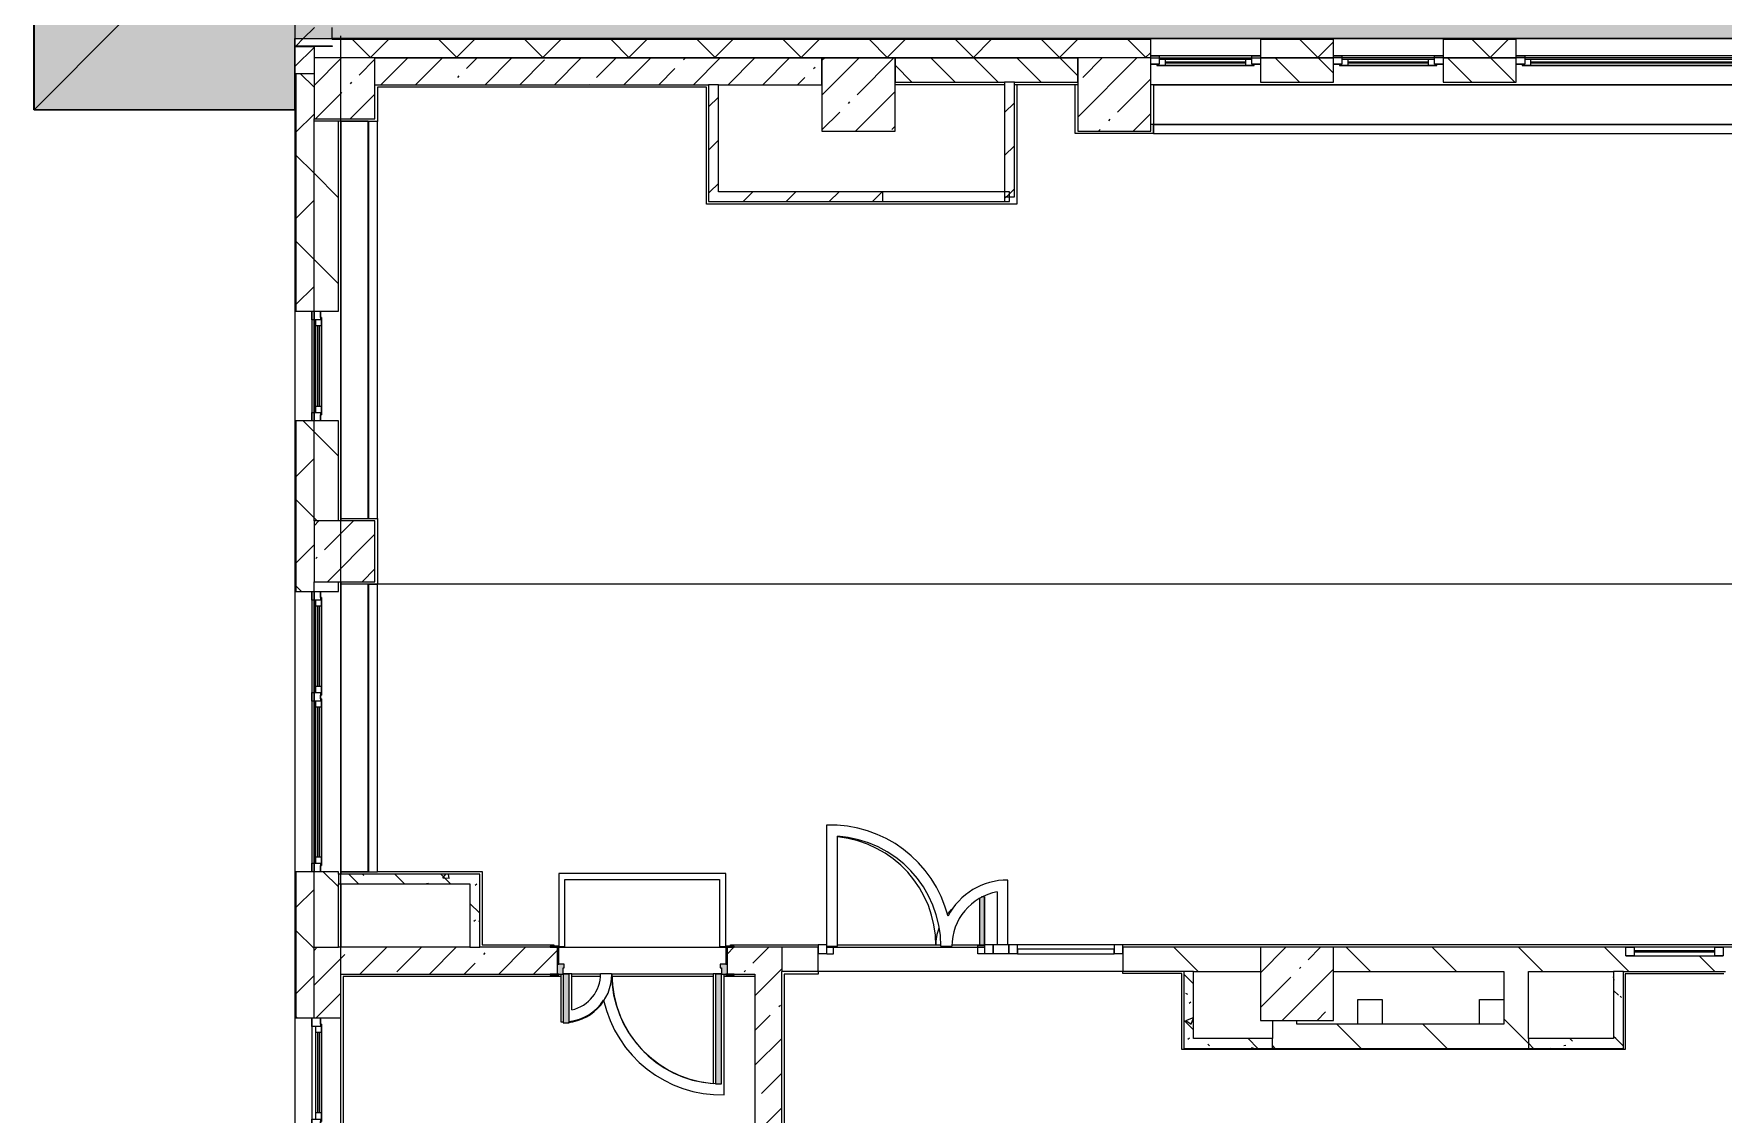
# Model space of a CAD drawing. Header units: millimetres. Extents: x 35111 to 235598, y -8553 to 29000.
# Drawn here: x 106176 to 120048, y 6530 to 15398 of the extents above; entities that cross this region are included whole.
import ezdxf

# ---------------------------------------------------------------- set-up
doc = ezdxf.new("R2010")
doc.units = ezdxf.units.MM
for name, color, linetype, lineweight in [('A-DETL-1', 7, 'Continuous', 5), ('A-GENM-2', 7, 'Continuous', 5), ('A-GLAZ-2', 7, 'Continuous', 5), ('A-GLAZ-CURT-3', 7, 'Continuous', 5), ('A-GLAZ-CWMG-3', 7, 'Continuous', 5), ('A-WALL', 7, 'Continuous', 9), ('A-WALL-2', 7, 'Continuous', 5), ('I-WALL-3', 7, 'Continuous', 5), ('S-COLS-1', 7, 'Continuous', 5), ('Оси', 7, 'Continuous', 9)]:
    doc.layers.add(name, color=color, linetype=linetype, lineweight=lineweight)
doc.layers.add('A-DETL-GENF-3', color=7, linetype='Continuous', lineweight=9, true_color=0xc0c0c0, transparency=0.4)
for name, color, linetype, lineweight, true_color in [('A-DETL-GENF-4', 7, 'Continuous', 5, 0xaaaaaa), ('A-DOOR-2', 7, 'Continuous', 5, 0xaaaaaa), ('A-DOOR-3', 7, 'Continuous', 5, 0xe2e2e2), ('A-DOOR-FRAM-2', 7, 'Continuous', 5, 0xe2e2e2), ('A-DOOR-FRAM-3', 7, 'Continuous', 5, 0xaaaaaa), ('A-FLOR-2', 7, 'Continuous', 5, 0xaaaaaa), ('A-GENM-3', 7, 'Continuous', 5, 0x737373), ('A-WALL-3', 7, 'Continuous', 5, 0x737373), ('I-WALL-2', 7, 'Continuous', 5, 0x737373), ('I-WALL-4', 7, 'Continuous', 5, 0x787878)]:
    doc.layers.add(name, color=color, linetype=linetype, lineweight=lineweight, true_color=true_color)
pattern_1 = [(135, (108587.53, 0), (-353.553, -353.553), [])]
pattern_2 = [(45, (108587.53, 0), (-353.5534, 353.5534), []), (135, (108587.53, 0), (-353.5534, -353.5534), [])]
pattern_3 = [(45, (108587.53, 0), (-285.123, 285.123), []), (45, (108872.65, 0), (-285.123, 285.123), [504.031, -100.806, 16.764, -84.042])]
pattern_4 = [(135, (108587.53, 0), (-377.17, -377.17), [533.4, -88.9, 17.78, -88.9]), (135, (108587.53, 376.94), (-377.17, -377.17), []), (50, (108587.53, 0), (637.645, -55.787), [66.675, -733.425]), (355, (108587.5, 0), (-123.35, 668.7), [53.34, -586.74]), (100.451, (108640.66, -4.65), (514.3, 612.908), [56.665, -623.315]), (46.184, (108587.5, 177.8), (948.776, -147.15), [100.01, -1100.14]), (96.636, (108666.6, 165.5), (830.91, 865.997), [85, -934.97]), (351.184, (108587.5, 177.8), (830.92, 865.99), [80.01, -880.11]), (21, (108676.43, 133.35), (530.65, -357.928), [66.675, -733.425]), (326, (108676.4, 133.35), (216.308, 644.66), [53.34, -586.74]), (71.451, (108720.65, 103.5), (746.96, 286.724), [56.665, -623.315]), (37.5, (108587.53, 0), (10.8105, 295.9426), [16.764, -562.864, 16.764, -578.866, -588.962]), (37.5, (108587.53, 0), (10.8105, 295.9426), [-1175.258, 16.764, -572.198]), (7.5, (108587.53, 0), (233.869, 350.632), [16.764, -322.834, 16.764, -549.529, -224.472]), (7.5, (108587.53, 0), (233.869, 350.632), [-905.891, 16.764, -207.708]), (327.5, (108389.28, 0), (474.568, -20.0513), [16.764, -205.486, 16.764, -676.656, -920.115]), (327.5, (108389.28, 0), (474.568, -20.0513), [-915.67, 16.764, -903.351]), (317.5, (108300.4, 0), (518.452, 88.993), [16.764, -272.161, 16.764, -443.738, -653.415]), (317.5, (108300.4, 0), (518.452, 88.993), [-749.427, 16.764, -636.65])]
pattern_5 = [(45, (108587.53, 0), (-176.7767, 176.7767), [])]

# ---------------------------------------------------------------- blocks, each defined once
blk = doc.blocks.new('парапет1 - парапет-18629556-3_9_2_птичка')
at = {"layer": 'A-GENM-2'}
for p, q in [((-2411, 14773), (-2411, 27400)), ((-268, 14773), (-2411, 14773))]:
    blk.add_line(p, q, dxfattribs=at)
at = {"layer": 'A-GENM-3'}
for p, q in [((-2409, 14775), (-1702, 15482)), ((-268, 15482), (-268, 14775))]:
    blk.add_line(p, q, dxfattribs=at)
blk = doc.blocks.new('BSC_Колонна _Прямоугольная - 500х500-V226-3_9_2_птичка')
at = {"layer": 'S-COLS-1'}
h = blk.add_hatch(dxfattribs=at)
h.set_pattern_fill('FP_122', color=256, style=0, pattern_type=2)
h.set_pattern_definition([(45, (-140, -14950), (-285.123, 285.123), []), (45, (145.12, -14950), (-285.123, 285.123), [504.031, -100.806, 16.764, -84.042])])
h.paths.add_polyline_path([(-250, -250), (250, -250), (250, 250), (-250, 250)])
for p, q in [((250, 250), (-250, 250)), ((-250, 250), (-250, -250)), ((250, -250), (250, 250)), ((-250, -250), (250, -250))]:
    blk.add_line(p, q, dxfattribs=at)
blk = doc.blocks.new('120_Окно_СКБ_1Ст - 120_Окно_СКБ_1Ст 900х2500_h_-20664874-3_9_2_птичка')
at = {"layer": 'A-GLAZ-2'}
for p, q in [((-450, -127), (-450, -57)), ((-450, -57), (-380, -57)), ((450, -57), (-450, -57)), ((-380, -127), (-450, -127)), ((-450, -127), (-400, -127)), ((-380, -127), (-400, -127)), ((-400, -127), (-400, -137)), ((-400, -137), (400, -137)), ((400, -137), (-400, -137)), ((-380, -57), (-380, -127)), ((380, -87), (-380, -87)), ((-380, -87), (-380, -127)), ((-330, -137), (-330, -87)), ((-330, -107), (330, -107)), ((330, -117), (-330, -117)), ((330, -137), (330, -87)), ((380, -127), (380, -57)), ((380, -57), (450, -57)), ((380, -127), (380, -87)), ((450, -127), (380, -127)), ((400, -127), (380, -127)), ((400, -127), (450, -127)), ((400, -137), (400, -127)), ((450, -57), (450, -127))]:
    blk.add_line(p, q, dxfattribs=at)
blk = doc.blocks.new('120_Окно_СКБ_2Ст - 120_Окно_СКБ_2Ст 2100х2400 _мал створка справа_-22446225-3_9_2_птичка')
at = {"layer": 'A-GLAZ-2'}
for p, q in [((-1050, -127), (-1050, -57)), ((-1050, -57), (-980, -57)), ((1050, -57), (-1050, -57)), ((-980, -127), (-1050, -127)), ((-1050, -127), (-1000, -127)), ((-980, -127), (-1000, -127)), ((-1000, -127), (-1000, -137)), ((-1000, -137), (170, -137)), ((170, -137), (-1000, -137)), ((-980, -57), (-980, -127)), ((150, -87), (-980, -87)), ((-980, -87), (-980, -127)), ((-930, -137), (-930, -87)), ((-930, -107), (100, -107)), ((100, -117), (-930, -117)), ((100, -137), (100, -87)), ((150, -127), (150, -57)), ((150, -57), (220, -57)), ((150, -127), (150, -87)), ((220, -127), (150, -127)), ((170, -127), (150, -127)), ((170, -127), (200, -127)), ((170, -137), (170, -127)), ((220, -127), (200, -127)), ((200, -127), (200, -137)), ((200, -137), (1000, -137)), ((1000, -137), (200, -137)), ((220, -57), (220, -127)), ((980, -87), (220, -87)), ((220, -87), (220, -127)), ((270, -137), (270, -87)), ((270, -107), (930, -107)), ((930, -117), (270, -117)), ((930, -137), (930, -87)), ((980, -127), (980, -57)), ((980, -57), (1050, -57)), ((980, -127), (980, -87)), ((1050, -127), (980, -127)), ((1000, -127), (980, -127)), ((1000, -127), (1050, -127)), ((1000, -137), (1000, -127)), ((1050, -57), (1050, -127))]:
    blk.add_line(p, q, dxfattribs=at)
blk = doc.blocks.new('120_Окно_СКБ_2Ст - 120_Окно_СКБ_2Ст 2300х2500 _мал створка справа_-22272277-3_9_2_птичка')
at = {"layer": 'A-GLAZ-2'}
for p, q in [((-1150, -127), (-1150, -57)), ((-1150, -57), (-1080, -57)), ((1150, -57), (-1150, -57)), ((-1080, -127), (-1150, -127)), ((-1150, -127), (-1100, -127)), ((-1080, -127), (-1100, -127)), ((-1100, -127), (-1100, -137)), ((-1100, -137), (270, -137)), ((270, -137), (-1100, -137)), ((-1080, -57), (-1080, -127)), ((250, -87), (-1080, -87)), ((-1080, -87), (-1080, -127)), ((-1030, -137), (-1030, -87)), ((-1030, -107), (200, -107)), ((200, -117), (-1030, -117)), ((200, -137), (200, -87)), ((250, -127), (250, -57)), ((250, -57), (320, -57)), ((250, -127), (250, -87)), ((320, -127), (250, -127)), ((270, -127), (250, -127)), ((270, -127), (300, -127)), ((270, -137), (270, -127)), ((320, -127), (300, -127)), ((300, -127), (300, -137)), ((300, -137), (1100, -137)), ((1100, -137), (300, -137)), ((320, -57), (320, -127)), ((1080, -87), (320, -87)), ((320, -87), (320, -127)), ((370, -137), (370, -87)), ((370, -107), (1030, -107)), ((1030, -117), (370, -117)), ((1030, -137), (1030, -87)), ((1080, -127), (1080, -57)), ((1080, -57), (1150, -57)), ((1080, -127), (1080, -87)), ((1150, -127), (1080, -127)), ((1100, -127), (1080, -127)), ((1100, -127), (1150, -127)), ((1100, -137), (1100, -127)), ((1150, -57), (1150, -127))]:
    blk.add_line(p, q, dxfattribs=at)
blk = doc.blocks.new('110_Дверь_СКБ_2Ст - Д-1 Лестничная клетка EIS60-24280000-3_9_2_птичка')
at = {"layer": 'A-DOOR-3'}
for points in [[(-637.5, 1010), (-637.5, 110), (-587.5, 110), (-587.5, 1010)], [(612.5, 510), (612.5, 110), (662.5, 110), (662.5, 510)], [(712.5, 30), (697.5, 30), (697.5, -110), (712.5, -110)]]:
    blk.add_hatch(color=256, dxfattribs=at).paths.add_polyline_path(points)
h = blk.add_hatch(color=256, dxfattribs=at)
h.paths.add_polyline_path([(712.5, 110), (662.5, 110), (662.5, 60), (652.5, 60), (652.5, 30), (712.5, 30), (712.5, 39.7)])
h.paths.add_polyline_path([(-687.5, 110), (-687.5, 30), (-627.5, 30), (-627.5, 60), (-637.5, 60), (-637.5, 110)])
at = {"layer": 'A-DOOR-FRAM-2'}
for points in [[(-742.5, 118), (-742.5, 110), (-672.5, 110), (-672.5, 118)], [(-672.5, 30), (-687.5, 30), (-687.5, -110), (-672.5, -110)], [(767.5, 118), (697.5, 118), (697.5, 110), (767.5, 110)], [(-672.5, -110), (-742.5, -110), (-742.5, -118), (-672.5, -118)], [(697.5, -110), (697.5, -118), (767.5, -118), (767.5, -110)]]:
    blk.add_hatch(color=256, dxfattribs=at).paths.add_polyline_path(points)
at = {"layer": 'A-DOOR-2'}
for p, q in [((-637.5, 1010), (-637.5, 110)), ((-587.5, 1010), (-637.5, 1010)), ((-587.5, 110), (-587.5, 1010)), ((662.5, 510), (612.5, 510)), ((612.5, 510), (612.5, 110)), ((662.5, 110), (662.5, 510)), ((-637.5, 110), (-587.5, 110)), ((612.5, 110), (662.5, 110))]:
    blk.add_line(p, q, dxfattribs=at)
for centre, radius, start, end in [((-637.5, 110), 900, 0, 90), ((662.5, 110), 400, 90, 180)]:
    blk.add_arc(centre, radius, start, end, dxfattribs=at)
at = {"layer": 'A-DOOR-FRAM-3'}
for p, q in [((-672.5, 118), (-742.5, 118)), ((-742.5, 118), (-742.5, 110)), ((-742.5, 110), (-672.5, 110)), ((-637.5, 110), (-687.5, 110)), ((-687.5, 110), (-687.5, 30)), ((-687.5, 30), (-627.5, 30)), ((-672.5, 30), (-687.5, 30)), ((-687.5, 30), (-687.5, -110)), ((-672.5, 110), (-672.5, 118)), ((-672.5, -110), (-672.5, 30)), ((-637.5, 60), (-637.5, 110)), ((-627.5, 60), (-637.5, 60)), ((-627.5, 30), (-627.5, 60)), ((662.5, 60), (652.5, 60)), ((652.5, 60), (652.5, 30)), ((652.5, 30), (712.5, 30)), ((662.5, 110), (662.5, 60)), ((712.5, 110), (662.5, 110)), ((767.5, 118), (697.5, 118)), ((697.5, 118), (697.5, 110)), ((697.5, 110), (767.5, 110)), ((712.5, 30), (697.5, 30)), ((697.5, 30), (697.5, -110)), ((712.5, 30), (712.5, 110)), ((712.5, -110), (712.5, 30)), ((767.5, 110), (767.5, 118)), ((-672.5, -110), (-742.5, -110)), ((-742.5, -110), (-742.5, -118)), ((-742.5, -118), (-672.5, -118)), ((-687.5, -110), (-672.5, -110)), ((-672.5, -118), (-672.5, -110)), ((697.5, -110), (712.5, -110)), ((767.5, -110), (697.5, -110)), ((697.5, -110), (697.5, -118)), ((697.5, -118), (767.5, -118)), ((767.5, -118), (767.5, -110))]:
    blk.add_line(p, q, dxfattribs=at)
blk = doc.blocks.new('120_Окно_СКБ_2Ст - 120_Окно_СКБ_2Ст 3100х2500 _мал_створка слева_ 2-V252-3_9_2_птичка')
at = {"layer": 'A-GLAZ-2'}
for p, q in [((-1550, -127), (-1550, -57)), ((-1550, -57), (-1480, -57)), ((1550, -57), (-1550, -57)), ((-1480, -127), (-1550, -127)), ((-1550, -127), (-1500, -127)), ((-1480, -127), (-1500, -127)), ((-1500, -127), (-1500, -137)), ((-1500, -137), (670, -137)), ((670, -137), (-1500, -137)), ((-1480, -57), (-1480, -127)), ((650, -87), (-1480, -87)), ((-1480, -87), (-1480, -127)), ((-1430, -137), (-1430, -87)), ((-1430, -107), (600, -107)), ((600, -117), (-1430, -117)), ((600, -137), (600, -87)), ((650, -127), (650, -57)), ((650, -57), (720, -57)), ((650, -127), (650, -87)), ((720, -127), (650, -127)), ((670, -127), (650, -127)), ((670, -127), (700, -127)), ((670, -137), (670, -127)), ((720, -127), (700, -127)), ((700, -127), (700, -137)), ((700, -137), (1500, -137)), ((1500, -137), (700, -137)), ((720, -57), (720, -127)), ((1480, -87), (720, -87)), ((720, -87), (720, -127)), ((770, -137), (770, -87)), ((770, -107), (1430, -107)), ((1430, -117), (770, -117)), ((1430, -137), (1430, -87)), ((1480, -127), (1480, -57)), ((1480, -57), (1550, -57)), ((1480, -127), (1480, -87)), ((1550, -127), (1480, -127)), ((1500, -127), (1480, -127)), ((1500, -127), (1550, -127)), ((1500, -137), (1500, -127)), ((1550, -57), (1550, -127))]:
    blk.add_line(p, q, dxfattribs=at)
blk = doc.blocks.new('BSC_Колонна _Прямоугольная - 600х600-V309-3_9_2_птичка')
at = {"layer": 'S-COLS-1'}
h = blk.add_hatch(dxfattribs=at)
h.set_pattern_fill('FP_162', color=256, style=0, pattern_type=2)
h.set_pattern_definition([(45, (-7960, -7600), (-285.123, 285.123), []), (45, (-7674.88, -7600), (-285.123, 285.123), [504.031, -100.806, 16.764, -84.042])])
h.paths.add_polyline_path([(-300, -300), (300, -300), (300, 300), (-300, 300)])
for p, q in [((300, 300), (-300, 300)), ((-300, 300), (-300, -300)), ((300, -300), (300, 300)), ((-300, -300), (300, -300))]:
    blk.add_line(p, q, dxfattribs=at)
blk = doc.blocks.new('120_Окно_СКБ_1Ст - 120_Окно_СКБ_1Ст_900х2500_h_-20705657-3_9_2_птичка')
at = {"layer": 'A-GLAZ-2'}
for p, q in [((-450, -127), (-450, -57)), ((-450, -57), (-380, -57)), ((450, -57), (-450, -57)), ((-380, -127), (-450, -127)), ((-450, -127), (-400, -127)), ((-380, -127), (-400, -127)), ((-400, -127), (-400, -137)), ((-400, -137), (400, -137)), ((400, -137), (-400, -137)), ((-380, -57), (-380, -127)), ((380, -87), (-380, -87)), ((-380, -87), (-380, -127)), ((-330, -137), (-330, -87)), ((-330, -107), (330, -107)), ((330, -117), (-330, -117)), ((330, -137), (330, -87)), ((380, -127), (380, -57)), ((380, -57), (450, -57)), ((380, -127), (380, -87)), ((450, -127), (380, -127)), ((400, -127), (380, -127)), ((400, -127), (450, -127)), ((400, -137), (400, -127)), ((450, -57), (450, -127))]:
    blk.add_line(p, q, dxfattribs=at)
blk = doc.blocks.new('BSC_Колонна _Прямоугольная - 500х500-V317-3_9_2_птичка')
at = {"layer": 'S-COLS-1'}
h = blk.add_hatch(dxfattribs=at)
h.set_pattern_fill('FP_172', color=256, style=0, pattern_type=2)
h.set_pattern_definition([(45, (-140, -11150), (-285.123, 285.123), []), (45, (145.12, -11150), (-285.123, 285.123), [504.031, -100.806, 16.764, -84.042])])
h.paths.add_polyline_path([(-136, -250), (250, -250), (250, 250), (-250, 250), (-250, -250)])
for p, q in [((250, 250), (-250, 250)), ((-250, 250), (-250, -250)), ((250, -250), (250, 250)), ((-250, -250), (250, -250))]:
    blk.add_line(p, q, dxfattribs=at)
blk = doc.blocks.new('Прямоугольный импост - 50 x 70 мм-V348-3_9_2_птичка')
at = {"layer": 'A-GLAZ-CWMG-3'}
for p, q in [((-70, 35), (0, 35)), ((-70, -35), (-70, 35)), ((0, 35), (0, -35)), ((0, -35), (-70, -35))]:
    blk.add_line(p, q, dxfattribs=at)
blk = doc.blocks.new('Дверь_Витражная_остекление_ - ДВН_ДАО_Главный вход_1200 в свету-V349-3_9_2_птичка')
at = {"layer": 'A-DOOR-3'}
blk.add_hatch(color=256, dxfattribs=at).paths.add_polyline_path([(626, 30), (647, 35), (647, 430), (635, 430), (607, 416), (607, 30), (620, 30)])
at = {"layer": 'A-DETL-GENF-4'}
for p, q in [((647, 430), (635, 430)), ((647, 35), (647, 430)), ((607, 416), (607, 30)), ((-592, -40), (-592, 23)), ((592, -40), (592, 30)), ((592, 30), (647, 30)), ((607, 30), (647, 30)), ((-647, -40), (-592, -40)), ((647, -40), (592, -40))]:
    blk.add_line(p, q, dxfattribs=at)
at = {"layer": 'A-DOOR-2'}
blk.add_line((647, 430), (647, 35), dxfattribs=at)
for centre, radius, start, end in [((-647, 30), 895, 360, 84.2645), ((647, 30), 400, 90, 93.429), ((647, 30), 400, 132.2351, 140.3871), ((647, 30), 400, 159.4182, 180)]:
    blk.add_arc(centre, radius, start, end, dxfattribs=at)
blk = doc.blocks.new('Системная панель - Стемалит - 40мм-32257327-3_9_2_птичка')
at = {"layer": 'A-GLAZ-CURT-3'}
for p, q in [((65, 35), (-65, 35)), ((-65, 35), (-65, -35)), ((65, -35), (65, 35)), ((-65, -35), (65, -35))]:
    blk.add_line(p, q, dxfattribs=at)
blk = doc.blocks.new('Прямоугольный импост - 50 x 70 мм-31687886-3_9_2_птичка')
at = {"layer": 'A-GLAZ-CWMG-3'}
for p, q in [((-35, 35), (35, 35)), ((-35, -35), (-35, 35)), ((35, 35), (35, -35)), ((35, -35), (-35, -35))]:
    blk.add_line(p, q, dxfattribs=at)
blk = doc.blocks.new('Прямоугольный импост - 50 x 70 мм-31701779-3_9_2_птичка')
at = {"layer": 'A-GLAZ-CWMG-3'}
for p, q in [((0, 35), (-70, 35)), ((-70, 35), (-70, -35)), ((0, -35), (0, 35)), ((-70, -35), (0, -35))]:
    blk.add_line(p, q, dxfattribs=at)
blk = doc.blocks.new('Системная панель - Стекло - 40мм-V350-3_9_2_птичка')
at = {"layer": 'A-GLAZ-CURT-3'}
for p, q in [((397.5, 0), (-397.5, 0)), ((-397.5, 0), (-397.5, -40)), ((397.5, -40), (397.5, 0)), ((-397.5, -40), (397.5, -40))]:
    blk.add_line(p, q, dxfattribs=at)
blk = doc.blocks.new('Прямоугольный импост - 50 x 70 мм-31702100-3_9_2_птичка')
at = {"layer": 'A-GLAZ-CWMG-3'}
for p, q in [((-35, 35), (35, 35)), ((-35, -35), (-35, 35)), ((35, 35), (35, -35)), ((35, -35), (-35, -35))]:
    blk.add_line(p, q, dxfattribs=at)
blk = doc.blocks.new('Прямоугольный импост - 50 x 70 мм-31720914-3_9_2_птичка')
at = {"layer": 'A-GLAZ-CWMG-3'}
blk.add_line((32940, 7920), (32145, 7920), dxfattribs=at)
blk = doc.blocks.new('120_Окно_СКБ_1Ст - 120_Окно_СКБ_1Ст 400х800 EI30-24230873-3_9_2_птичка')
at = {"layer": 'A-GLAZ-2'}
for p, q in [((-400, 30), (-400, 100)), ((-400, 100), (-330, 100)), ((400, 100), (-400, 100)), ((-330, 30), (-400, 30)), ((-400, 30), (400, 30)), ((-330, 100), (-330, 30)), ((330, 70), (-330, 70)), ((330, 60), (-330, 60)), ((330, 30), (330, 100)), ((330, 100), (400, 100)), ((400, 30), (330, 30)), ((400, 100), (400, 30))]:
    blk.add_line(p, q, dxfattribs=at)
blk = doc.blocks.new('Зашивка приборов отопления34 - Зашивка приборов отопления-33324488-3_9_2_птичка')
at = {"layer": 'A-WALL-2'}
for p, q in [((34188, 26888), (34188, 26567)), ((40348, 26888), (34188, 26888)), ((40348, 26567), (40348, 26888)), ((34188, 26567), (40348, 26567)), ((40348, 26567), (34188, 26567)), ((34188, 26567), (34188, 26492)), ((40348, 26492), (40348, 26567)), ((34188, 26492), (40348, 26492))]:
    blk.add_line(p, q, dxfattribs=at)
blk = doc.blocks.new('Зашивка приборов отопления35 - Зашивка приборов отопления-33324623-3_9_2_птичка')
at = {"layer": 'A-WALL-2'}
for p, q in [((34188, 26793), (34188, 26567)), ((37448, 26793), (34188, 26793)), ((37448, 26567), (37448, 26793)), ((34188, 26567), (37448, 26567)), ((37448, 26567), (34188, 26567)), ((34188, 26567), (34188, 26492)), ((37448, 26492), (37448, 26567)), ((34188, 26492), (37448, 26492))]:
    blk.add_line(p, q, dxfattribs=at)
blk = doc.blocks.new('Зашивка приборов отопления36 - Зашивка приборов отопления-33324807-3_9_2_птичка')
at = {"layer": 'A-WALL-2'}
for p, q in [((34188, 26793), (34188, 26567)), ((36549, 26793), (34188, 26793)), ((36549, 26567), (36549, 26793)), ((34188, 26567), (36549, 26567)), ((36545, 26567), (34188, 26567)), ((34188, 26567), (34188, 26492)), ((36545, 26492), (36545, 26567)), ((34188, 26492), (36545, 26492))]:
    blk.add_line(p, q, dxfattribs=at)

msp = doc.modelspace()

# ---------------------------------------------------------------- hatches: boundary and pattern name
at = {"layer": 'A-DETL-GENF-3'}
msp.add_hatch(color=256, dxfattribs=at).paths.add_polyline_path([(107659.8, 14774.9), (108319.5, 14774.9), (108319.5, 15358), (147347.5, 15358), (147347.5, 23888.3), (142515.6, 23888.3), (142515.6, 27398.1), (106178.5, 27398.1), (106178.5, 14774.9), (107193.7, 14774.9)])
at = {"layer": 'A-WALL-2'}
h = msp.add_hatch(dxfattribs=at)
h.set_pattern_fill('FP_105', color=256, style=0, pattern_type=2)
h.set_pattern_definition(pattern_2)
h.paths.add_polyline_path([(135625.9, 15200), (140697.5, 15200), (140697.5, 15350), (138604.5, 15349), (138604.5, 15288), (138597.5, 15285), (137824.5, 15288), (137824.5, 15350), (134197.8, 15349), (134197.8, 15288), (134190.8, 15285), (133017.8, 15288), (133017.8, 15350), (128377.5, 15349), (128377.5, 15288), (128370.5, 15285), (127597.5, 15288), (127597.5, 15350), (123370.5, 15349), (123370.5, 15288), (123363.5, 15285), (123190.5, 15288), (123190.3, 15350), (121447.5, 15350), (121447.5, 15200), (134997.5, 15200)])
h.paths.add_polyline_path([(146897.6, 15200), (146897.6, 15350), (146397.5, 15350), (146397.5, 15200), (146812.3, 15200)])
h.paths.add_polyline_path([(143247.5, 15200), (143997.5, 15200), (143997.5, 15350), (143247.5, 15350)])
h.paths.add_polyline_path([(142197.5, 15200), (142347.5, 15200), (142347.5, 15350), (142197.5, 15350), (142197.5, 15270.2)])
h.paths.add_polyline_path([(117747.5, 15200), (118347.5, 15200), (118347.5, 15350), (117747.5, 15350)])
h.paths.add_polyline_path([(115117.4, 15200), (115347.5, 15200), (115347.5, 15350), (108627.5, 15350), (108627.5, 15293), (108477.5, 15293), (108477.5, 15200), (114747.5, 15200)])
h.paths.add_polyline_path([(116847.5, 15200), (116847.5, 15350), (116247.5, 15350), (116247.5, 15200)])
h.paths.add_polyline_path([(141597.5, 15200), (141827.5, 15200), (141822.5, 15350), (141597.5, 15350), (141597.5, 15270.2)])
h = msp.add_hatch(dxfattribs=at)
h.set_pattern_fill('FP_103', color=256, style=0, pattern_type=2)
h.set_pattern_definition([(135, (108587.53, 0), (-176.7767, -176.7767), [])])
h.paths.add_polyline_path([(121642.8, 15000), (122297.5, 15000), (122297.5, 15200), (121447.5, 15200), (121447.5, 15000), (121548.8, 15000)])
h.paths.add_polyline_path([(113247.5, 15000), (114747.5, 15000), (114747.5, 15200), (113247.5, 15200)])
h.paths.add_polyline_path([(117914, 15000), (118347.5, 15000), (118347.5, 15200), (117747.5, 15200), (117747.5, 15000)])
h.paths.add_polyline_path([(116847.5, 15000), (116847.5, 15200), (116247.5, 15200), (116247.5, 15000)])
h = msp.add_hatch(dxfattribs=at)
h.set_pattern_fill('FP_105', color=256, style=0, pattern_type=2)
h.set_pattern_definition(pattern_2)
h.paths.add_polyline_path([(108319.5, 14973), (108327.5, 14973), (108327.5, 15073), (108319.5, 15073)])
h = msp.add_hatch(dxfattribs=at)
h.set_pattern_fill('FP_105', color=256, style=0, pattern_type=2)
h.set_pattern_definition(pattern_2)
h.paths.add_polyline_path([(108327.5, -100), (108477.5, -100), (108477.5, 5220), (108327.5, 5220), (108327.5, 1965.8)])
h.paths.add_polyline_path([(108327.5, 7320), (108477.5, 7320), (108477.5, 8520), (108327.5, 8520), (108327.5, 7750.3)])
h.paths.add_polyline_path([(108477.5, 10820), (108477.5, 12220), (108327.5, 12220), (108327.5, 10820)])
h.paths.add_polyline_path([(108477.5, 13120), (108477.5, 15073), (108327.5, 15073), (108327.5, 13120)])
h = msp.add_hatch(dxfattribs=at)
h.set_pattern_fill('FP_105', color=256, style=0, pattern_type=2)
h.set_pattern_definition(pattern_2)
h.paths.add_polyline_path([(108327.5, 14923), (108327.5, 14973), (108319.5, 14973), (108319.5, 14923)])
at = {"layer": 'I-WALL-3'}
h = msp.add_hatch(dxfattribs=at)
h.set_pattern_fill('FP_105', color=256, style=0, pattern_type=2)
h.set_pattern_definition(pattern_2)
h.paths.add_polyline_path([(108627.5, 15358), (108627.5, 15450), (108319.5, 15450), (108319.5, 15358), (108592, 15358)])
h = msp.add_hatch(dxfattribs=at)
h.set_pattern_fill('FP_105', color=256, style=0, pattern_type=2)
h.set_pattern_definition(pattern_2)
h.paths.add_polyline_path([(108319.5, 15300), (108627.5, 15300), (108627.5, 15358), (108319.5, 15358), (108319.5, 15341.3)])
h = msp.add_hatch(dxfattribs=at)
h.set_pattern_fill('FP_101', color=256, style=0, pattern_type=2)
h.set_pattern_definition(pattern_3)
h.paths.add_polyline_path([(108327.5, 15073), (108477.5, 15073), (108477.5, 15293), (108319.5, 15293), (108324.5, 15073)])
h = msp.add_hatch(dxfattribs=at)
h.set_pattern_fill('FP_101', color=256, style=0, pattern_type=2)
h.set_pattern_definition(pattern_3)
h.paths.add_polyline_path([(112647.5, 14980), (112647.5, 15200), (108977.5, 15200), (108977.5, 14980), (111797.5, 14980)])
h = msp.add_hatch(dxfattribs=at)
h.set_pattern_fill('FP_106', color=256, style=0, pattern_type=2)
h.set_pattern_definition(pattern_5)
h.paths.add_polyline_path([(114227.5, 14060), (114227.5, 15000), (114147.5, 15000), (114147.5, 14060)])
h = msp.add_hatch(dxfattribs=at)
h.set_pattern_fill('FP_106', color=256, style=0, pattern_type=2)
h.set_pattern_definition(pattern_5)
h.paths.add_polyline_path([(111797.5, 14100), (111797.5, 14980), (111717.5, 14980), (111717.5, 14100)])
h = msp.add_hatch(dxfattribs=at)
h.set_pattern_fill('FP_104', color=256, style=0, pattern_type=2)
h.set_pattern_definition(pattern_1)
h.paths.add_polyline_path([(108477.5, 7900), (108677.5, 7900), (108677.5, 8520), (108477.5, 8520), (108477.5, 8328.8)])
h.paths.add_polyline_path([(108477.5, 10820), (108677.5, 10820), (108677.5, 10900), (108477.5, 10900)])
h.paths.add_polyline_path([(108677.5, 11400), (108677.5, 12220), (108477.5, 12220), (108477.5, 11400), (108592, 11400)])
h.paths.add_polyline_path([(108477.5, 13120), (108677.5, 13120), (108677.5, 14680), (108477.5, 14680), (108477.5, 13534.8)])
h = msp.add_hatch(dxfattribs=at)
h.set_pattern_fill('FP_106', color=256, style=0, pattern_type=2)
h.set_pattern_definition(pattern_5)
h.paths.add_polyline_path([(114187.5, 14020), (114187.5, 14100), (114147.5, 14100), (114147.5, 14020)])
h.paths.add_polyline_path([(113147.5, 14020), (113147.5, 14100), (111717.5, 14100), (111717.5, 14020)])
h = msp.add_hatch(dxfattribs=at)
h.set_pattern_fill('FP_101', color=256, style=0, pattern_type=2)
h.set_pattern_definition(pattern_3)
h.paths.add_polyline_path([(108477.5, -100), (108697.5, -100), (108697.5, 5220), (108477.5, 5220), (108477.5, 1965.8)])
h.paths.add_polyline_path([(108697.5, 7320), (108697.5, 7900), (108477.5, 7900), (108477.5, 7320)])
h = msp.add_hatch(dxfattribs=at)
h.set_pattern_fill('FP_101', color=256, style=0, pattern_type=2)
h.set_pattern_definition(pattern_3)
h.paths.add_polyline_path([(108697.5, 7680), (110472.5, 7680), (110472.5, 7900), (108697.5, 7900), (108697.5, 7750.3)])
h.paths.add_polyline_path([(112097.5, 7680), (112097.5, 7900), (111872.5, 7900), (111872.5, 7680), (111927.5, 7680)])
h = msp.add_hatch(dxfattribs=at)
h.set_pattern_fill('FP_101', color=256, style=0, pattern_type=2)
h.set_pattern_definition(pattern_3)
h.paths.add_polyline_path([(112317.5, -100), (112317.5, 7900), (112097.5, 7900), (112097.5, -100)])
h = msp.add_hatch(dxfattribs=at)
h.set_pattern_fill('FP_104', color=256, style=0, pattern_type=2)
h.set_pattern_definition(pattern_1)
h.paths.add_polyline_path([(125247.5, 7700), (125247.5, 7900), (123596.8, 7900), (123596.8, 7700), (124797.5, 7700)])
h.paths.add_polyline_path([(116247.5, 7700), (116247.5, 7900), (115117.5, 7900), (115117.5, 7700), (115698.5, 7700)])
h.paths.add_polyline_path([(116847.5, 7700), (120747.5, 7700), (120747.5, 7900), (120047.5, 7900), (120047.5, 7830), (119247.5, 7830), (119247.5, 7900), (116847.5, 7900), (116847.5, 7789.5)])
h.paths.add_polyline_path([(122156.8, 7700), (122156.8, 7900), (121347.5, 7900), (121347.5, 7700)])
h.paths.add_polyline_path([(112320.8, 7700), (112617.5, 7700), (112617.5, 7900), (112317.5, 7900), (112317.5, 7700)])
h = msp.add_hatch(dxfattribs=at)
h.set_pattern_fill('FP_104', color=256, style=0, pattern_type=2)
h.set_pattern_definition(pattern_1)
h.paths.add_polyline_path([(118447.5, 7070), (118447.5, 7700), (118247.5, 7700), (118247.5, 7070)])
h = msp.add_hatch(dxfattribs=at)
h.set_pattern_fill('FP_104', color=256, style=0, pattern_type=2)
h.set_pattern_definition(pattern_1)
h.paths.add_polyline_path([(116547.5, 7070), (116547.5, 7300), (116347.5, 7300), (116347.5, 7070)])
h = msp.add_hatch(dxfattribs=at)
h.set_pattern_fill('FP_104', color=256, style=0, pattern_type=2)
h.set_pattern_definition(pattern_1)
h.paths.add_polyline_path([(118247.5, 7070), (118247.5, 7270), (116547.5, 7270), (116547.5, 7070), (116981.8, 7070)])
at = {"layer": 'I-WALL-4'}
h = msp.add_hatch(dxfattribs=at)
h.set_pattern_fill('FP_111', color=256, style=0, pattern_type=2)
h.set_pattern_definition(pattern_4)
h.paths.add_polyline_path([(109757.5, 8420), (109837.5, 8420), (109837.5, 8500), (108677.5, 8500), (108677.5, 8420), (109524.2, 8420)])
h = msp.add_hatch(dxfattribs=at)
h.set_pattern_fill('FP_111', color=256, style=0, pattern_type=2)
h.set_pattern_definition(pattern_4)
h.paths.add_polyline_path([(109837.5, 7900), (109837.5, 8420), (109757.5, 8420), (109757.5, 7900)])
h = msp.add_hatch(dxfattribs=at)
h.set_pattern_fill('FP_111', color=256, style=0, pattern_type=2)
h.set_pattern_definition(pattern_4)
h.paths.add_polyline_path([(115698.5, 7070), (115698.5, 7700), (115618.5, 7700), (115618.5, 7070)])
h = msp.add_hatch(dxfattribs=at)
h.set_pattern_fill('FP_111', color=256, style=0, pattern_type=2)
h.set_pattern_definition(pattern_4)
h.paths.add_polyline_path([(119227.5, 7150), (119227.5, 7700), (119147.5, 7700), (119147.5, 7150)])
h = msp.add_hatch(dxfattribs=at)
h.set_pattern_fill('FP_111', color=256, style=0, pattern_type=2)
h.set_pattern_definition(pattern_4)
h.paths.add_polyline_path([(116347.5, 7070), (116347.5, 7150), (115698.5, 7150), (115698.5, 7070)])
h = msp.add_hatch(dxfattribs=at)
h.set_pattern_fill('FP_111', color=256, style=0, pattern_type=2)
h.set_pattern_definition(pattern_4)
h.paths.add_polyline_path([(118447.5, 7070), (119227.5, 7070), (119227.5, 7150), (118447.5, 7150)])
at = {"layer": 'S-COLS-1'}
h = msp.add_hatch(dxfattribs=at)
h.set_pattern_fill('FP_101', color=256, style=0, pattern_type=2)
h.set_pattern_definition(pattern_3)
h.paths.add_polyline_path([(113247.5, 14600), (113247.5, 15200), (112647.5, 15200), (112647.5, 14600)])
h = msp.add_hatch(dxfattribs=at)
h.set_pattern_fill('FP_101', color=256, style=0, pattern_type=2)
h.set_pattern_definition(pattern_3)
h.paths.add_polyline_path([(115347.5, 14600), (115347.5, 15200), (114747.5, 15200), (114747.5, 14600), (115117.4, 14600)])

# ---------------------------------------------------------------- linework, layer by layer
at = {"layer": 'A-DETL-1'}
for p, q in [((106178.5, 27398.1), (106178.5, 14774.9)), ((108319.5, 14774.9), (108319.5, 15358)), ((108319.5, 15358), (146897.6, 15358)), ((106178.5, 14774.9), (108319.5, 14774.9))]:
    msp.add_line(p, q, dxfattribs=at)
at = {"layer": 'A-FLOR-2'}
for p, q in [((111698.5, 14959), (108998.5, 14959)), ((108998.5, 14959), (108998.5, 14679)), ((111698.5, 13999), (111698.5, 14959)), ((114727.5, 14979), (114248.5, 14979)), ((114248.5, 14979), (114248.5, 13999)), ((114727.5, 14580), (114727.5, 14979)), ((121528.8, 14980), (115347.5, 14980)), ((108697.5, 14680), (108697.5, 11420)), ((108922.5, 14680), (108697.5, 14680)), ((108922.5, 11420), (108922.5, 14680)), ((115367.5, 14580), (114727.5, 14580)), ((115347.5, 14655), (121528.8, 14655)), ((115367.5, 14655), (115367.5, 14580)), ((114248.5, 13999), (111698.5, 13999)), ((108697.5, 11420), (108922.5, 11420)), ((108998.5, 11419), (108998.5, 10880)), ((108698.5, 10880), (108698.5, 8521)), ((108922.5, 10880), (108698.5, 10880)), ((108922.5, 8521), (108922.5, 10880)), ((121548.8, 10880), (108923.5, 10880)), ((112685.7, 8902), (112685.7, 7920)), ((112775.7, 7907.6), (112775.7, 8810.8)), ((108698.5, 8521), (108922.5, 8521)), ((108998.5, 8521), (109857.5, 8521)), ((109857.5, 8521), (109857.5, 7921)), ((110487.4, 8506.5), (110487.4, 7908)), ((111857.3, 8506.5), (110487.4, 8506.5)), ((111857.3, 7906.5), (111857.3, 8506.5)), ((110537.4, 7906.5), (110537.4, 8456.5)), ((110537.4, 8456.5), (111807.3, 8456.5)), ((111807.3, 8456.5), (111807.3, 7906.5)), ((114087.3, 8354.4), (114087.3, 7920)), ((114174.8, 7920), (114174.8, 8451.5)), ((109857.5, 7921), (110447.5, 7921)), ((110447.5, 7921), (110447.5, 7908)), ((111897.5, 7908), (111897.5, 7920)), ((111897.5, 7920), (112617.5, 7920)), ((112687.5, 7907.6), (112775.7, 7907.6)), ((112775.7, 7920), (113623.2, 7920)), ((113624, 7907.6), (113714, 7907.6)), ((113714.9, 7920), (113982.5, 7920)), ((122171.7, 7920), (115117.5, 7920)), ((110487.5, 7906.5), (110537.4, 7906.5)), ((111807.3, 7906.5), (111857.3, 7906.5)), ((110504.6, 7659), (108717.5, 7659)), ((108717.5, 7659), (108717.5, 5520)), ((110504.6, 7680), (110504.6, 7288.3)), ((110594.6, 7682.7), (110522.5, 7682.7)), ((110594.6, 7385.6), (110594.6, 7682.7)), ((110828.5, 7659), (110594.6, 7659)), ((110920.7, 7682.7), (110830.7, 7682.7)), ((111755.7, 7659), (110922.5, 7659)), ((111822.5, 7682.7), (111755.7, 7682.7)), ((111755.7, 7682.7), (111755.7, 6780.4)), ((111845.7, 6687.9), (111845.7, 7680)), ((112097.5, 7659), (111845.7, 7659)), ((112617.5, 7680), (112337.5, 7680)), ((112337.5, 7680), (112337.5, 140.5)), ((112617.5, 7700), (112617.5, 7680)), ((115117.5, 7685.5), (115117.5, 7700)), ((115602.5, 7685.5), (115117.5, 7685.5)), ((115602.5, 7060.5), (115602.5, 7685.5)), ((120052.5, 7680.5), (119242.5, 7680.5)), ((119242.5, 7680.5), (119242.5, 7060.5)), ((117047.5, 7470), (117247.5, 7470)), ((117047.5, 7270), (117047.5, 7470)), ((117247.5, 7470), (117247.5, 7270)), ((118047.5, 7470), (118247.5, 7470)), ((118047.5, 7270), (118047.5, 7470)), ((119242.5, 7060.5), (115602.5, 7060.5))]:
    msp.add_line(p, q, dxfattribs=at)
for centre, radius, start, end in [((112719, 7907.6), 995, 14.33829, 91.91881), ((112719, 7907.6), 905, 360, 86.40894), ((114168, 7907.6), 544, 89.27649, 153.06648), ((114168, 7907.6), 454, 100.22924, 180), ((110525.7, 7682.7), 305, 283.0427, 0), ((111825.7, 7682.7), 905, 180, 265.56313), ((110525.7, 7682.7), 395, 276.84991, 326.45952), ((111825.7, 7682.7), 995, 192.67054, 271.1511), ((110525.7, 7682.7), 395, 266.92799, 269.53797)]:
    msp.add_arc(centre, radius, start, end, dxfattribs=at)
at = {"layer": 'A-WALL'}
for p, q in [((108319.5, 15300), (108627.5, 15300)), ((108319.5, 15295), (108627.5, 15295)), ((108627.5, 15293), (108477.5, 15293)), ((108477.5, 15293), (108477.5, 15200)), ((108627.5, 15358), (108627.5, 15350)), ((115347.5, 15353), (108627.5, 15353)), ((115347.5, 15350), (108627.5, 15350)), ((108627.5, 15300), (108627.5, 15293)), ((116847.5, 15353), (116247.5, 15353)), ((116847.5, 15350), (116247.5, 15350)), ((118347.5, 15353), (117747.5, 15353)), ((118347.5, 15350), (117747.5, 15350)), ((114747.5, 15200), (113247.5, 15200)), ((113247.5, 15200), (114747.5, 15200)), ((116847.5, 15200), (116247.5, 15200)), ((116247.5, 15200), (116847.5, 15200)), ((118347.5, 15200), (117747.5, 15200)), ((117747.5, 15200), (118347.5, 15200)), ((108327.5, 15073), (108327.5, 13120)), ((108327.5, 15073), (108477.5, 15073)), ((114227.5, 15000), (114147.5, 15000)), ((108319.5, 14973), (108327.5, 14973)), ((108319.5, 14923), (108327.5, 14923)), ((108319.5, 14843), (108327.5, 14843)), ((108324.5, 14843), (108324.5, 13120)), ((111797.5, 14980), (111717.5, 14980)), ((108477.5, 13120), (108477.5, 14680)), ((108324.5, 12220), (108324.5, 10820)), ((108327.5, 12220), (108327.5, 10820)), ((108477.5, 11400), (108477.5, 12220)), ((108477.5, 10820), (108477.5, 10900)), ((108324.5, 8520), (108324.5, 7320)), ((108327.5, 8520), (108327.5, 7320)), ((108477.5, 7320), (108477.5, 8520)), ((108677.5, 8500), (108677.5, 8420)), ((108477.5, 7900), (108677.5, 7900)), ((109757.5, 7900), (109837.5, 7900)), ((112317.5, 7900), (112317.5, 7700)), ((115698.5, 7700), (115618.5, 7700)), ((119227.5, 7700), (119147.5, 7700)), ((116347.5, 7070), (116347.5, 7150)), ((118447.5, 7150), (118447.5, 7070))]:
    msp.add_line(p, q, dxfattribs=at)
at = {"layer": 'A-WALL-2'}
for p, q in [((115347.5, 15200), (115347.5, 15358)), ((116247.5, 15358), (116247.5, 15000)), ((116847.5, 15000), (116847.5, 15358)), ((117747.5, 15358), (117747.5, 15000)), ((118347.5, 15000), (118347.5, 15358)), ((108977.5, 15200), (113247.5, 15200)), ((113247.5, 15200), (113247.5, 15000)), ((114747.5, 15000), (114747.5, 15200)), ((115347.5, 15200), (114747.5, 15200)), ((117747.5, 15200), (116847.5, 15200)), ((121447.5, 15200), (118347.5, 15200)), ((113247.5, 15000), (114147.5, 15000)), ((114227.5, 15000), (114747.5, 15000)), ((116247.5, 15000), (116847.5, 15000)), ((117747.5, 15000), (118347.5, 15000)), ((108319.5, 14772.9), (108319.5, -258)), ((108477.5, 14680), (108477.5, 14700)), ((108319.5, 13120), (108477.5, 13120)), ((108477.5, 13120), (108477.5, 12220)), ((108477.5, 12220), (108319.5, 12220)), ((108319.5, 10820), (108477.5, 10820)), ((108477.5, 10820), (108477.5, 8520)), ((108477.5, 8520), (108319.5, 8520)), ((108319.5, 7320), (108477.5, 7320))]:
    msp.add_line(p, q, dxfattribs=at)
at = {"layer": 'A-WALL-3'}
msp.add_line((123120.5, 15358), (108627.5, 15358), dxfattribs=at)
at = {"layer": 'I-WALL-2'}
msp.add_line((108627.5, 15358), (108627.5, 15450), dxfattribs=at)
at = {"layer": 'I-WALL-3'}
for p, q in [((108319.5, 15293), (108477.5, 15293)), ((112647.5, 15200), (108977.5, 15200)), ((112647.5, 14980), (112647.5, 15200)), ((115347.5, 15200), (116247.5, 15200)), ((114147.5, 15000), (114147.5, 14020)), ((114227.5, 14060), (114227.5, 15000)), ((108977.5, 14980), (111717.5, 14980)), ((111717.5, 14980), (111717.5, 14020)), ((111797.5, 14100), (111797.5, 14980)), ((111797.5, 14980), (112647.5, 14980)), ((114147.5, 14980), (113247.5, 14980)), ((114747.5, 14980), (114227.5, 14980)), ((108697.5, 14680), (108477.5, 14680)), ((108677.5, 13120), (108677.5, 14680)), ((111717.5, 14020), (114187.5, 14020)), ((114187.5, 14100), (111797.5, 14100)), ((113147.5, 14020), (113147.5, 14100)), ((114147.5, 14060), (114227.5, 14060)), ((114187.5, 14020), (114187.5, 14100)), ((108477.5, 13120), (108677.5, 13120)), ((108477.5, 12220), (108477.5, 13120)), ((108677.5, 12220), (108477.5, 12220)), ((108677.5, 11400), (108677.5, 12220)), ((108697.5, 11420), (108697.5, 11400)), ((108477.5, 10820), (108677.5, 10820)), ((108477.5, 8520), (108477.5, 10820)), ((108677.5, 10820), (108677.5, 10900)), ((108697.5, 10900), (108697.5, 8500)), ((108677.5, 8520), (108477.5, 8520)), ((108677.5, 8500), (108677.5, 8520)), ((109837.5, 8500), (108677.5, 8500)), ((109837.5, 7900), (109837.5, 8500)), ((108677.5, 7900), (108677.5, 8420)), ((108677.5, 8420), (109757.5, 8420)), ((108697.5, 8420), (108697.5, 7900)), ((109757.5, 8420), (109757.5, 7900)), ((109757.5, 7900), (108677.5, 7900)), ((110417.5, 7900), (109837.5, 7900)), ((110487.5, 7900), (111857.5, 7900)), ((112617.5, 7900), (111927.5, 7900)), ((112617.5, 7700), (112617.5, 7900)), ((112687.5, 7900), (113982.5, 7900)), ((116247.5, 7900), (115117.5, 7900)), ((115117.5, 7900), (115117.5, 7700)), ((119247.5, 7900), (116847.5, 7900)), ((120747.5, 7900), (120047.5, 7900)), ((108697.5, 120), (108697.5, 7680)), ((108697.5, 7680), (110417.5, 7680)), ((110830.5, 7680), (110594.6, 7680)), ((111755.7, 7680), (110922.5, 7680)), ((111927.5, 7680), (112097.5, 7680)), ((112097.5, 7680), (112097.5, 120)), ((115618.5, 7700), (112317.5, 7700)), ((112317.5, -100), (112317.5, 7700)), ((115618.5, 7700), (115618.5, 7070)), ((115698.5, 7700), (116247.5, 7700)), ((115698.5, 7150), (115698.5, 7700)), ((116847.5, 7700), (118247.5, 7700)), ((118247.5, 7700), (118247.5, 7270)), ((118447.5, 7700), (119147.5, 7700)), ((118447.5, 7150), (118447.5, 7700)), ((119147.5, 7700), (119147.5, 7150)), ((119227.5, 7700), (120067.5, 7700)), ((119227.5, 7070), (119227.5, 7700)), ((108477.5, 7320), (108697.5, 7320)), ((116347.5, 7300), (116347.5, 7150)), ((116547.5, 7270), (116547.5, 7300)), ((118247.5, 7270), (116547.5, 7270)), ((116347.5, 7150), (115698.5, 7150)), ((119147.5, 7150), (118447.5, 7150)), ((115618.5, 7070), (119227.5, 7070))]:
    msp.add_line(p, q, dxfattribs=at)
at = {"layer": 'S-COLS-1'}
for p, q in [((113247.5, 15200), (112647.5, 15200)), ((112647.5, 15200), (112647.5, 14600)), ((113247.5, 14600), (113247.5, 15200)), ((115347.5, 15200), (114747.5, 15200)), ((114747.5, 15200), (114747.5, 15000)), ((115347.5, 14600), (115347.5, 15200)), ((114747.5, 15000), (114747.5, 14600)), ((112647.5, 14600), (113247.5, 14600)), ((114747.5, 14600), (115347.5, 14600))]:
    msp.add_line(p, q, dxfattribs=at)
at = {"layer": 'Оси'}
msp.add_line((108697.5, 5439), (108697.5, 15380), dxfattribs=at)

# ---------------------------------------------------------------- block references
at = {"layer": 'A-DOOR-2'}
msp.add_blockref('Дверь_Витражная_остекление_ - ДВН_ДАО_Главный вход_1200 в свету-V349-3_9_2_птичка', (113335, 7885), dxfattribs=at)
at = {"layer": 'A-DOOR-2', "rotation": 180}
msp.add_blockref('110_Дверь_СКБ_2Ст - Д-1 Лестничная клетка EIS60-24280000-3_9_2_птичка', (111185, 7790), dxfattribs=at)
at = {"layer": 'A-GENM-2'}
msp.add_blockref('парапет1 - парапет-18629556-3_9_2_птичка', (108587.5, 0), dxfattribs=at)
at = {"layer": 'A-GLAZ-2'}
for name, p in [('120_Окно_СКБ_1Ст - 120_Окно_СКБ_1Ст_900х2500_h_-20705657-3_9_2_птичка', (115797.5, 15275)), ('120_Окно_СКБ_1Ст - 120_Окно_СКБ_1Ст 900х2500_h_-20664874-3_9_2_птичка', (117297.5, 15275)), ('120_Окно_СКБ_2Ст - 120_Окно_СКБ_2Ст 3100х2500 _мал_створка слева_ 2-V252-3_9_2_птичка', (119897.5, 15275)), ('120_Окно_СКБ_1Ст - 120_Окно_СКБ_1Ст 400х800 EI30-24230873-3_9_2_птичка', (119647.5, 7800))]:
    msp.add_blockref(name, p, dxfattribs=at)
at = {"layer": 'A-GLAZ-2', "rotation": 89.99999999999991}
for name, p in [('120_Окно_СКБ_1Ст - 120_Окно_СКБ_1Ст 900х2500_h_-20664874-3_9_2_птичка', (108402.5, 12670)), ('120_Окно_СКБ_2Ст - 120_Окно_СКБ_2Ст 2300х2500 _мал створка справа_-22272277-3_9_2_птичка', (108402.5, 9670)), ('120_Окно_СКБ_2Ст - 120_Окно_СКБ_2Ст 2100х2400 _мал створка справа_-22446225-3_9_2_птичка', (108402.5, 6270))]:
    msp.add_blockref(name, p, dxfattribs=at)
at = {"layer": 'A-GLAZ-CURT-3'}
for name, p in [('Системная панель - Стемалит - 40мм-32257327-3_9_2_птичка', (114117.5, 7885)), ('Системная панель - Стекло - 40мм-V350-3_9_2_птичка', (114650, 7885))]:
    msp.add_blockref(name, p, dxfattribs=at)
at = {"layer": 'A-GLAZ-CWMG-3', "rotation": 180}
msp.add_blockref('Прямоугольный импост - 50 x 70 мм-31701779-3_9_2_птичка', (112617.5, 7885), dxfattribs=at)
at = {"layer": 'A-GLAZ-CWMG-3', "extrusion": (0, 0, -1), "rotation": 180}
for name, p in [('Прямоугольный импост - 50 x 70 мм-31687886-3_9_2_птичка', (-114017.5, 7885)), ('Прямоугольный импост - 50 x 70 мм-31702100-3_9_2_птичка', (-114217.5, 7885)), ('Прямоугольный импост - 50 x 70 мм-V348-3_9_2_птичка', (-115117.5, 7885))]:
    msp.add_blockref(name, p, dxfattribs=at)
at = {"layer": 'A-GLAZ-CWMG-3'}
msp.add_blockref('Прямоугольный импост - 50 x 70 мм-31720914-3_9_2_птичка', (82107.5, 0), dxfattribs=at)
at = {"layer": 'A-WALL-2'}
msp.add_blockref('Зашивка приборов отопления34 - Зашивка приборов отопления-33324488-3_9_2_птичка', (81180.7, -11912.4), dxfattribs=at)
at = {"layer": 'A-WALL-2', "rotation": 89.99999999999993}
for name, p in [('Зашивка приборов отопления35 - Зашивка приборов отопления-33324623-3_9_2_птичка', (135490.9, -22768.8)), ('Зашивка приборов отопления36 - Зашивка приборов отопления-33324807-3_9_2_птичка', (135490.9, -25668.8))]:
    msp.add_blockref(name, p, dxfattribs=at)
at = {"layer": 'S-COLS-1'}
for name, p in [('BSC_Колонна _Прямоугольная - 500х500-V226-3_9_2_птичка', (108727.5, 14950)), ('BSC_Колонна _Прямоугольная - 500х500-V317-3_9_2_птичка', (108727.5, 11150)), ('BSC_Колонна _Прямоугольная - 600х600-V309-3_9_2_птичка', (116547.5, 7600))]:
    msp.add_blockref(name, p, dxfattribs=at)

doc.saveas('drawing.dxf')
